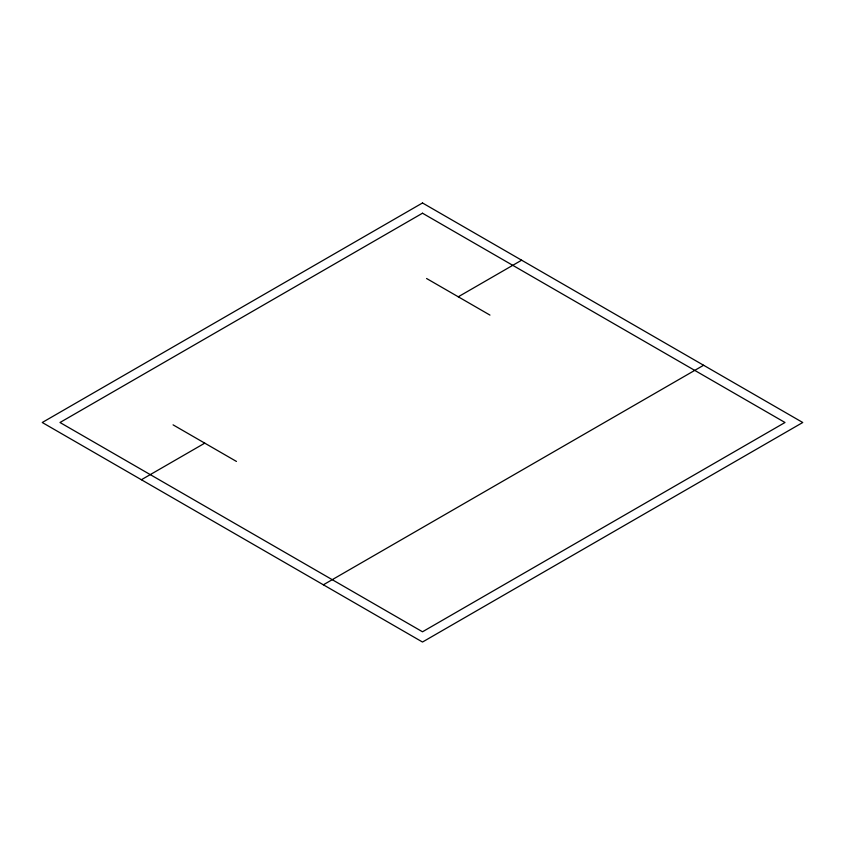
<?xml version="1.0" encoding="UTF-8"?>
<svg xmlns="http://www.w3.org/2000/svg" width="845" height="845" viewBox="0 0 845 845"><rect width="100%" height="100%" fill="white"/><g stroke="black" fill="none" stroke-linecap="round" stroke-linejoin="round"><path stroke-width="1.27" d="M141.39 479.738L204.765 443.15M458.265 296.796L521.64 260.197M323.36 584.803L703.61 365.262M426.577 278.501L489.952 315.09M173.077 424.855L236.452 461.444M422.5 202.969L42.25 422.5L422.5 642.031L802.75 422.5L422.5 202.969M422.5 213.215L59.995 422.5L422.5 631.785L785.005 422.5L422.5 213.215"/></g></svg>
